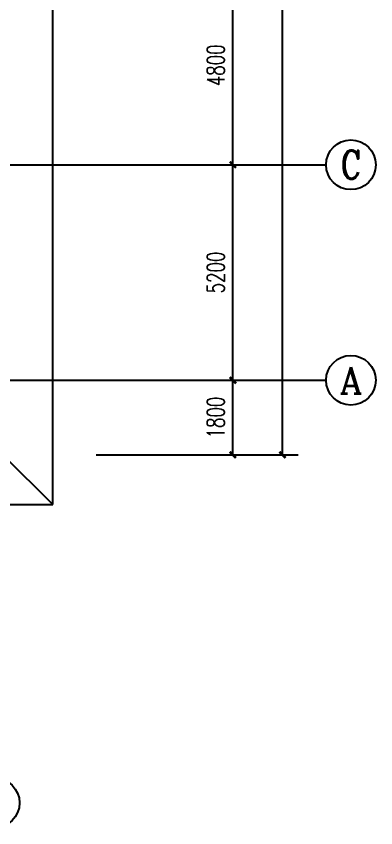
# Model space of a CAD drawing. Extents: x 0 to 2838408, y -923048 to 203859.
# Drawn here: x 2452437 to 2461117, y -278292 to -258707 of the extents above; entities that cross this region are included whole.
import ezdxf
from ezdxf.enums import TextEntityAlignment as Align

# ---------------------------------------------------------------- set-up
doc = ezdxf.new("R2010")
doc.units = 0
doc.header["$LTSCALE"] = 1000
for name, color, linetype in [('AXIS', 3, 'Continuous'), ('AXIS_TEXT', 7, 'Continuous'), ('DOTE', 8, 'Continuous'), ('GROUND', 2, 'Continuous'), ('XREF', 8, 'Continuous')]:
    doc.layers.add(name, color=color, linetype=linetype)
doc.styles.add('_TCH_AXIS', font='COMPLEX', dxfattribs={"bigfont": 'GBCBIG'})
doc.styles.add('A_DIM_T3', font='SIMPLEX', dxfattribs={"width": 0.7, "bigfont": 'HZ'})
doc.styles.add('COMPLEX', font='COMPLEX')
doc.dimstyles.new('_TCH_ARCH&&150', dxfattribs={"dimtxt": 420, "dimasz": 150, "dimexe": 375, "dimexo": 450, "dimgap": 202.5, "dimtad": 1, "dimdec": 0, "dimzin": 0, "dimdsep": 46, "dimtxsty": 'A_DIM_T3', "dimblk": 'ARCHTICK', "dimcen": 0.09, "dimclrt": 7, "dimazin": 2, "dimtfac": 1, "dimtdec": 0, "dimtix": 1, "dimtmove": 2, "dimatfit": 3, "dimfxl": 150, "dimtolj": 1, "dimtzin": 0, "dimarcsym": 0})

# ---------------------------------------------------------------- blocks, each defined once
blk = doc.blocks.new('_ArchTick')
at = {"color": 0, "linetype": 'ByBlock', "const_width": 0.4}
blk.add_lwpolyline([(-0.5, -0.5), (0.5, 0.5)], dxfattribs=at)
blk = doc.blocks.new('*D873')
at = {"layer": 'AXIS', "color": 0, "lineweight": -2, "transparency": 16777216}
for p, q in [((2454367, -267492), (2458042, -267492)), ((2457667, -269292), (2457667, -267492)), ((2454367, -269292), (2458042, -269292))]:
    blk.add_line(p, q, dxfattribs=at)
at = {"layer": 'Defpoints', "color": 0, "transparency": 16777216}
for p in [(2453917, -267492), (2457667, -267492), (2453917, -269292)]:
    blk.add_point(p, dxfattribs=at)
at = {"layer": 'AXIS', "color": 0, "lineweight": -2, "transparency": 16777216, "xscale": 150, "yscale": 150, "zscale": 150}
for p, rotation in [((2457667, -267492), 90), ((2457667, -269292), 270)]:
    blk.add_blockref('_ArchTick', p, dxfattribs=dict(at, rotation=rotation))
at = {"layer": 'AXIS', "color": 7, "transparency": 16777216, "insert": (2457254, -268392), "char_height": 420, "attachment_point": 5, "rotation": 90, "style": 'A_DIM_T3'}
blk.add_mtext('\\A1;1800', dxfattribs=at)
blk = doc.blocks.new('*D874')
at = {"layer": 'AXIS', "color": 0, "lineweight": -2, "transparency": 16777216}
for p, q in [((2454367, -262292), (2458042, -262292)), ((2457667, -267492), (2457667, -262292)), ((2454367, -267492), (2458042, -267492))]:
    blk.add_line(p, q, dxfattribs=at)
at = {"layer": 'Defpoints', "color": 0, "transparency": 16777216}
for p in [(2453917, -262292), (2457667, -262292), (2453917, -267492)]:
    blk.add_point(p, dxfattribs=at)
at = {"layer": 'AXIS', "color": 0, "lineweight": -2, "transparency": 16777216, "xscale": 150, "yscale": 150, "zscale": 150}
for p, rotation in [((2457667, -262292), 90), ((2457667, -267492), 270)]:
    blk.add_blockref('_ArchTick', p, dxfattribs=dict(at, rotation=rotation))
at = {"layer": 'AXIS', "color": 7, "transparency": 16777216, "insert": (2457254, -264892), "char_height": 420, "attachment_point": 5, "rotation": 90, "style": 'A_DIM_T3'}
blk.add_mtext('\\A1;5200', dxfattribs=at)
blk = doc.blocks.new('*D875')
at = {"layer": 'AXIS', "color": 0, "lineweight": -2, "transparency": 16777216}
for p, q in [((2454367, -257492), (2458042, -257492)), ((2457667, -262292), (2457667, -257492)), ((2454367, -262292), (2458042, -262292))]:
    blk.add_line(p, q, dxfattribs=at)
at = {"layer": 'Defpoints', "color": 0, "transparency": 16777216}
for p in [(2453917, -257492), (2457667, -257492), (2453917, -262292)]:
    blk.add_point(p, dxfattribs=at)
at = {"layer": 'AXIS', "color": 0, "lineweight": -2, "transparency": 16777216, "xscale": 150, "yscale": 150, "zscale": 150}
for p, rotation in [((2457667, -257492), 90), ((2457667, -262292), 270)]:
    blk.add_blockref('_ArchTick', p, dxfattribs=dict(at, rotation=rotation))
at = {"layer": 'AXIS', "color": 7, "transparency": 16777216, "insert": (2457254, -259892), "char_height": 420, "attachment_point": 5, "rotation": 90, "style": 'A_DIM_T3'}
blk.add_mtext('\\A1;4800', dxfattribs=at)
blk = doc.blocks.new('*D888')
at = {"layer": 'AXIS', "color": 0, "lineweight": -2, "transparency": 16777216}
for p, q in [((2454367, -189692), (2459242, -189692)), ((2458867, -269292), (2458867, -189692)), ((2454367, -269292), (2459242, -269292))]:
    blk.add_line(p, q, dxfattribs=at)
at = {"layer": 'Defpoints', "color": 0, "transparency": 16777216}
for p in [(2453917, -189692), (2458867, -189692), (2453917, -269292)]:
    blk.add_point(p, dxfattribs=at)
at = {"layer": 'AXIS', "color": 0, "lineweight": -2, "transparency": 16777216, "xscale": 150, "yscale": 150, "zscale": 150}
for p, rotation in [((2458867, -189692), 90), ((2458867, -269292), 270)]:
    blk.add_blockref('_ArchTick', p, dxfattribs=dict(at, rotation=rotation))
at = {"layer": 'AXIS', "color": 7, "transparency": 16777216, "insert": (2458454, -229492), "char_height": 420, "attachment_point": 5, "rotation": 90, "style": 'A_DIM_T3'}
blk.add_mtext('\\A1;79600', dxfattribs=at)
blk = doc.blocks.new('_AXISO')
at = {"color": 0}
blk.add_circle((0, 0), 0.5, dxfattribs=at)
at = {"layer": 'AXIS_TEXT', "color": 0, "style": 'COMPLEX', "width": 1.041667}
blk.add_attdef('A', text='', height=0.56, dxfattribs=at).set_placement((-0.25, -0.28), (0.25, -0.28), align=Align.FIT)
blk = doc.blocks.new('1F1')
at = {"layer": 'AXIS'}
for p, q in [((2453916.7, -262292.2), (2459916.7, -262292.2)), ((2453916.7, -267492.2), (2459916.7, -267492.2))]:
    blk.add_line(p, q, dxfattribs=at)
at = {"layer": 'DOTE'}
for p, q in [((2343216.7, -262292.2), (2453916.7, -262292.2)), ((2343216.7, -267492.2), (2453916.7, -267492.2))]:
    blk.add_line(p, q, dxfattribs=at)
at = {"layer": 'GROUND'}
for p, q in [((2453316.7, -270492.2), (2453316.7, -188492.2)), ((2452116.7, -269292.2), (2453316.7, -270492.2)), ((2439316.7, -270492.2), (2453316.7, -270492.2))]:
    blk.add_line(p, q, dxfattribs=at)
at = {"layer": 'AXIS'}
ref = blk.add_blockref('_AXISO', (2460516.7, -262292.2), dxfattribs=dict(at, xscale=1200, yscale=1200, zscale=1200))
ref.add_attrib('A', 'C', dxfattribs={"layer": 'AXIS_TEXT', "height": 683.5, "style": '_TCH_AXIS'}).set_placement((2460272.6, -262634), (2460760.9, -262634), align=Align.FIT)
ref = blk.add_blockref('_AXISO', (2460516.7, -267492.2), dxfattribs=dict(at, xscale=1200, yscale=1200, zscale=1200))
ref.add_attrib('A', 'A', dxfattribs={"layer": 'AXIS_TEXT', "height": 637.8, "style": '_TCH_AXIS'}).set_placement((2460243.4, -267811.1), (2460790.1, -267811.1), align=Align.FIT)
ref = blk.add_blockref('_AXISO', (2451916.7, -277692.2), dxfattribs=dict(at, xscale=1200, yscale=1200, zscale=1200))
ref.add_attrib('A', '17', dxfattribs={"layer": 'AXIS_TEXT', "height": 492.67, "style": '_TCH_AXIS'}).set_placement((2451576.6, -277938.5), (2452256.9, -277938.5), align=Align.FIT)
for p1, p2, distance, picture, middle in [((2453916.7, -269292.2), (2453916.7, -189692.2), -4950, '*D888', (2458454.2, -229492.2)), ((2453916.7, -262292.2), (2453916.7, -257492.2), -3750, '*D875', (2457254.2, -259892.2)), ((2453916.7, -267492.2), (2453916.7, -262292.2), -3750, '*D874', (2457254.2, -264892.2)), ((2453916.7, -269292.2), (2453916.7, -267492.2), -3750, '*D873', (2457254.2, -268392.2))]:
    dim = blk.add_aligned_dim(p1=p1, p2=p2, distance=distance, dimstyle='_TCH_ARCH&&150', dxfattribs=at)
    dim.commit()
    dim.dimension.update_dxf_attribs({"geometry": picture, "text_midpoint": middle})

msp = doc.modelspace()

# ---------------------------------------------------------------- block references
at = {"layer": 'XREF'}
msp.add_blockref('1F1', (0, 0), dxfattribs=at)

doc.saveas('drawing.dxf')
